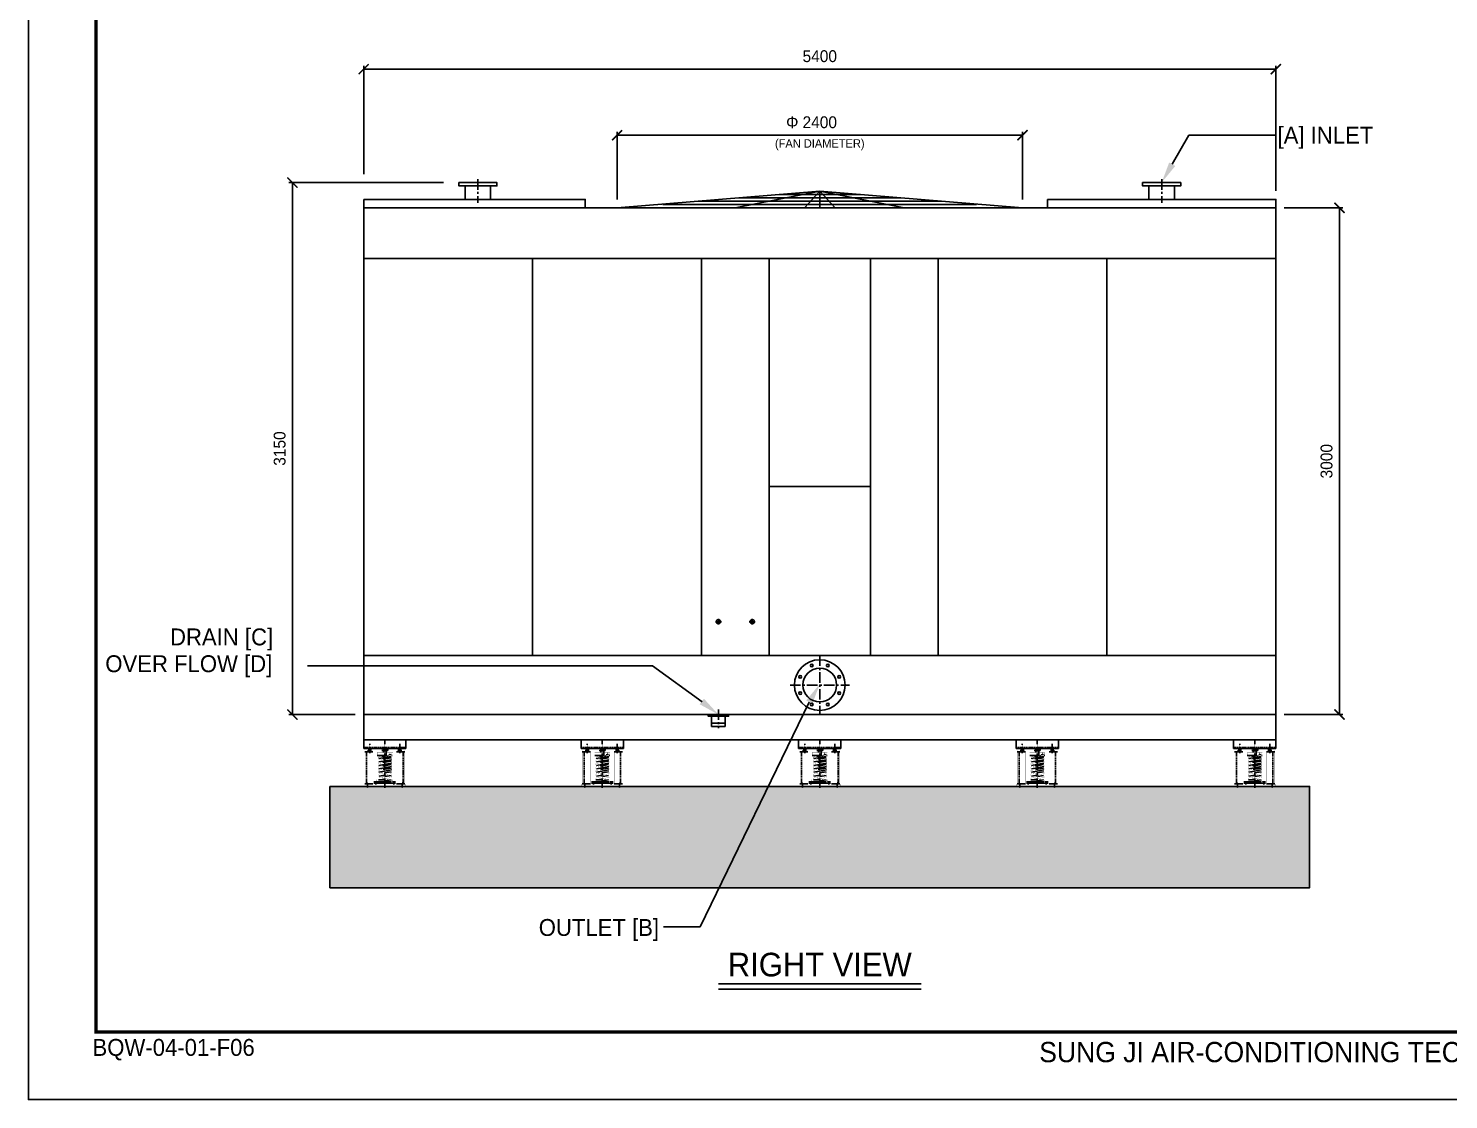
# Model space of a CAD drawing. Header units: millimetres. Extents: x 0 to 16815, y 0 to 11890.
# Drawn here: x 0 to 8407, y 0 to 6342 of the extents above; entities that cross this region are included whole.
import ezdxf
from ezdxf.enums import TextEntityAlignment as Align

# ---------------------------------------------------------------- set-up
doc = ezdxf.new("R2010")
doc.units = ezdxf.units.MM
doc.linetypes.add('CENTER', pattern=[2, 1.25, -0.25, 0.25, -0.25])
doc.linetypes.add('HIDDEN', pattern=[9.525, 6.35, -3.175])
doc.layers.get('DEFPOINTS').update_dxf_attribs({"color": 143})
for name, color, linetype in [('CENTER', 1, 'CENTER'), ('냉각탑_dim', 1, 'Continuous'), ('냉각탑_form', 1, 'Continuous'), ('냉각탑_text', 3, 'Continuous')]:
    doc.layers.add(name, color=color, linetype=linetype)
doc.styles.add('HY울릉도L', font='')
doc.styles.add('돋움', font='')
doc.styles.get('HY울릉도L').set_extended_font_data('HY울릉도L')
doc.styles.get('돋움').set_extended_font_data('Dotum')
doc.dimstyles.new('성지DIM', dxfattribs={"dimtxt": 3.5, "dimasz": 3, "dimexe": 1, "dimexo": 2.5, "dimgap": 2, "dimtad": 1, "dimdec": 0, "dimzin": 3, "dimdsep": 46, "dimtxsty": 'HY울릉도L', "dimblk": 'ARCHTICK', "dimcen": -2, "dimclrd": 256, "dimclre": 256, "dimclrt": 7, "dimadec": 0, "dimazin": 0, "dimtfac": 1, "dimtdec": 0, "dimtofl": 0, "dimtmove": 0, "dimatfit": 3, "dimfxl": 0, "dimtolj": 1, "dimtzin": 0, "dimlwe": -1, "dimarcsym": 0})

# ---------------------------------------------------------------- blocks, each defined once
blk = doc.blocks.new('냉각탑form')
at = {"layer": 'DEFPOINTS'}
blk.add_lwpolyline([(0, 297.07), (420.1, 297.07), (420.1, 0), (0, 0)], close=True, dxfattribs=at)
at = {"layer": '냉각탑_form', "const_width": 0.5}
blk.add_lwpolyline([(10, 287.07), (10, 10), (410.1, 10), (410.1, 287.07)], close=True, dxfattribs=at)
at = {"layer": '냉각탑_form', "style": '돋움'}
for s, height, p in [('BQW-04-01-F06', 2.5006, (9.48, 6.47)), ('SUNG JI AIR-CONDITIONING TECHNOLOGY CO. LTD', 3.0007, (149.5, 5.53))]:
    blk.add_text(s, height=height, dxfattribs=at).set_placement(p)
blk = doc.blocks.new('A$C036B6841')
at = {"color": 3}
for p, q in [((0, 0), (650, 53.1)), ((650, 53.1), (379, 0)), ((650, 53.1), (601.1, 0)), ((650, 53.1), (1300, 0)), ((650, 53.1), (698.9, 0)), ((650, 53.1), (921, 0)), ((1153, 10.6), (147, 10.6)), ((1040, 21.2), (260, 21.2)), ((910, 31.8), (390, 31.8)), ((780, 42.4), (520, 42.4))]:
    blk.add_line(p, q, dxfattribs=at)
at = {"layer": 'DEFPOINTS'}
blk.add_line((650, 53.1), (650, 0), dxfattribs=at)
blk = doc.blocks.new('_ArchTick')
at = {"color": 0, "linetype": 'ByBlock', "const_width": 0.15}
blk.add_lwpolyline([(-0.5, -0.5), (0.5, 0.5)], dxfattribs=at)
blk = doc.blocks.new('*D13')
at = {"layer": 'DEFPOINTS', "color": 0, "transparency": 16777216}
for p in [(5884.8, 5709.4), (3484.8, 5279.5), (5884.8, 5279.5)]:
    blk.add_point(p, dxfattribs=at)
at = {"layer": '냉각탑_dim', "transparency": 16777216}
for p, q in [((3484.8, 5329.5), (3484.8, 5729.4)), ((5884.8, 5329.5), (5884.8, 5729.4))]:
    blk.add_line(p, q, dxfattribs=at)
at = {"layer": '냉각탑_dim', "lineweight": -2, "transparency": 16777216}
blk.add_line((3484.8, 5709.4), (5884.8, 5709.4), dxfattribs=at)
at = {"layer": '냉각탑_dim', "lineweight": -2, "transparency": 16777216, "xscale": 60, "yscale": 60, "zscale": 60, "rotation": 180}
blk.add_blockref('_ArchTick', (3484.8, 5709.4), dxfattribs=at)
at = {"layer": '냉각탑_dim', "lineweight": -2, "transparency": 16777216, "xscale": 60, "yscale": 60, "zscale": 60}
blk.add_blockref('_ArchTick', (5884.8, 5709.4), dxfattribs=at)
at = {"layer": '냉각탑_dim', "color": 7, "transparency": 16777216, "insert": (4684.8, 5785.9), "char_height": 70, "attachment_point": 5, "style": 'HY울릉도L'}
blk.add_mtext('\\A1;2400', dxfattribs=at)
blk = doc.blocks.new('*D14')
at = {"layer": 'DEFPOINTS', "color": 0, "transparency": 16777216}
for p in [(7384.8, 6100.6), (1984.8, 5429.5), (7384.8, 5329.5)]:
    blk.add_point(p, dxfattribs=at)
at = {"layer": '냉각탑_dim', "transparency": 16777216}
for p, q in [((1984.8, 5479.5), (1984.8, 6120.6)), ((7384.8, 5379.5), (7384.8, 6120.6))]:
    blk.add_line(p, q, dxfattribs=at)
at = {"layer": '냉각탑_dim', "lineweight": -2, "transparency": 16777216}
blk.add_line((1984.8, 6100.6), (7384.8, 6100.6), dxfattribs=at)
at = {"layer": '냉각탑_dim', "lineweight": -2, "transparency": 16777216, "xscale": 60, "yscale": 60, "zscale": 60, "rotation": 180}
blk.add_blockref('_ArchTick', (1984.8, 6100.6), dxfattribs=at)
at = {"layer": '냉각탑_dim', "lineweight": -2, "transparency": 16777216, "xscale": 60, "yscale": 60, "zscale": 60}
blk.add_blockref('_ArchTick', (7384.8, 6100.6), dxfattribs=at)
at = {"layer": '냉각탑_dim', "color": 7, "transparency": 16777216, "insert": (4684.8, 6177.1), "char_height": 70, "attachment_point": 5, "style": 'HY울릉도L'}
blk.add_mtext('\\A1;5400', dxfattribs=at)
blk = doc.blocks.new('*D15')
at = {"layer": 'DEFPOINTS', "color": 0, "transparency": 16777216}
for p in [(2508.3, 5429.5), (1562.6, 2279.5), (1984.8, 2279.5)]:
    blk.add_point(p, dxfattribs=at)
at = {"layer": '냉각탑_dim', "transparency": 16777216}
for p, q in [((2458.3, 5429.5), (1542.6, 5429.5)), ((1934.8, 2279.5), (1542.6, 2279.5))]:
    blk.add_line(p, q, dxfattribs=at)
at = {"layer": '냉각탑_dim', "lineweight": -2, "transparency": 16777216}
blk.add_line((1562.6, 5429.5), (1562.6, 2279.5), dxfattribs=at)
at = {"layer": '냉각탑_dim', "lineweight": -2, "transparency": 16777216, "xscale": 60, "yscale": 60, "zscale": 60}
for p, rotation in [((1562.6, 5429.5), 90), ((1562.6, 2279.5), 270)]:
    blk.add_blockref('_ArchTick', p, dxfattribs=dict(at, rotation=rotation))
at = {"layer": '냉각탑_dim', "color": 7, "transparency": 16777216, "insert": (1487.6, 3854.5), "char_height": 70, "attachment_point": 5, "rotation": 90, "style": 'HY울릉도L'}
blk.add_mtext('\\A1;3150', dxfattribs=at)
blk = doc.blocks.new('*D16')
at = {"layer": 'DEFPOINTS', "color": 0, "transparency": 16777216}
for p in [(7384.8, 5279.5), (7384.8, 2279.5), (7761.7, 2279.5)]:
    blk.add_point(p, dxfattribs=at)
at = {"layer": '냉각탑_dim', "transparency": 16777216}
for p, q in [((7434.8, 5279.5), (7781.7, 5279.5)), ((7434.8, 2279.5), (7781.7, 2279.5))]:
    blk.add_line(p, q, dxfattribs=at)
at = {"layer": '냉각탑_dim', "lineweight": -2, "transparency": 16777216}
blk.add_line((7761.7, 5279.5), (7761.7, 2279.5), dxfattribs=at)
at = {"layer": '냉각탑_dim', "lineweight": -2, "transparency": 16777216, "xscale": 60, "yscale": 60, "zscale": 60}
for p, rotation in [((7761.7, 5279.5), 90), ((7761.7, 2279.5), 270)]:
    blk.add_blockref('_ArchTick', p, dxfattribs=dict(at, rotation=rotation))
at = {"layer": '냉각탑_dim', "color": 7, "transparency": 16777216, "insert": (7685.1, 3779.5), "char_height": 70, "attachment_point": 5, "rotation": 90, "style": 'HY울릉도L'}
blk.add_mtext('\\A1;3000', dxfattribs=at)
blk = doc.blocks.new('A$C2E82435F')
for p, q in [((0.5, 284.5), (0.5, 234.3)), ((0.5, 284.5), (250.5, 284.5)), ((250.5, 284.5), (250.5, 234.3)), ((0.5, 234.3), (250.5, 234.3)), ((6.5, 214.8), (55.5, 214.8)), ((45, 220.8), (23.9, 220.8)), ((30.5, 220.8), (30.5, 234.3)), ((30.5, 220.8), (30.5, 234.3)), ((31.2, 234.3), (31.2, 220.8)), ((42.7, 234.3), (42.7, 220.8)), ((43.5, 220.8), (43.5, 234.3)), ((80.9, 193.1), (125.5, 193.1)), ((163.8, 187.1), (90.2, 173.8)), ((108.5, 188), (107.1, 193.1)), ((125.5, 221.1), (107.9, 221.1)), ((108.5, 188), (125.5, 188)), ((112, 234.3), (138.9, 234.3)), ((116.4, 231.2), (116.4, 221.1)), ((117.1, 220), (116.4, 221.1)), ((116.5, 170.3), (163.1, 179.2)), ((117.1, 220), (125.5, 220)), ((117.1, 220), (117.1, 210.1)), ((117.1, 178.7), (117.1, 170.4)), ((125.5, 221.1), (143.1, 221.1)), ((125.5, 221.1), (143.1, 221.1)), ((133.9, 220), (125.5, 220)), ((133.9, 220), (134.5, 221.1)), ((133.9, 220), (133.9, 210.1)), ((133.9, 210.1), (133.9, 187.5)), ((134.5, 210.1), (134.5, 188)), ((134.6, 231.2), (134.6, 221.1)), ((134.6, 221.1), (134.6, 231.2)), ((143.1, 221.1), (143.1, 231.2)), ((143.1, 221.1), (143.1, 231.2)), ((148.9, 196.3), (161.9, 198.7)), ((154.4, 203.3), (156.3, 203.3)), ((167.2, 193.1), (170.1, 193.1)), ((244.5, 214.8), (195.5, 214.8)), ((206, 220.8), (227.1, 220.8)), ((207.5, 220.8), (207.5, 239.3)), ((207.5, 220.8), (207.5, 234.3)), ((208.2, 239.3), (208.2, 214.8)), ((208.2, 234.3), (208.2, 220.8)), ((219.7, 239.3), (219.7, 214.8)), ((219.7, 234.3), (219.7, 220.8)), ((220.5, 220.8), (220.5, 239.3)), ((220.5, 220.8), (220.5, 234.3)), ((220.5, 220.8), (220.5, 234.3)), ((164.4, 167.4), (90.9, 154.1)), ((164.4, 147.1), (90.9, 133.8)), ((164.4, 126.7), (90.9, 113.4)), ((164.4, 106.4), (90.9, 93.1)), ((115.9, 116.2), (124.9, 116.2)), ((116.5, 150), (163.1, 158.8)), ((116.5, 129.6), (163.1, 138.4)), ((116.5, 118.1), (116.5, 115.5)), ((116.5, 109.2), (163.1, 118.1)), ((117.1, 158.9), (117.1, 150.1)), ((117.1, 139), (117.1, 129.7)), ((133.9, 116.2), (124.9, 116.2)), ((125.5, 89.7), (163.1, 96.1)), ((133.3, 121.1), (133.3, 115.5)), ((6.5, 23.5), (55.5, 23.5)), ((61.5, 35.6), (78.2, 35.6)), ((125.5, 29.1), (61.5, 29.1)), ((61.5, 29.1), (125.5, 29.1)), ((61.5, 29.1), (189.6, 29.1)), ((74.4, 29.1), (61.5, 29.1)), ((78.2, 37.4), (78.2, 35.6)), ((163.6, 35.6), (78.2, 35.6)), ((88.1, 48.6), (125.5, 48.6)), ((125.5, 76.1), (91.2, 70.2)), ((127.7, 54.3), (102, 48.5)), ((127.7, 54.3), (102.6, 48.6)), ((163.1, 48.5), (125.5, 42.9)), ((125.5, 44), (129.9, 43.7)), ((128.1, 67.4), (163.1, 73.4)), ((172.8, 37.4), (172.8, 35.6)), ((189.5, 35.6), (172.8, 35.6)), ((176.6, 29.1), (189.5, 29.1)), ((244.5, 23.5), (195.5, 23.5))]:
    blk.add_line(p, q)
at = {"linetype": 'CENTER'}
for p, q in [((214, 219.8), (214, 261.5)), ((214, 224.9), (214, 249.8)), ((72.6, 21.2), (72.6, 38.9)), ((178.4, 21.2), (178.4, 38.9))]:
    blk.add_line(p, q, dxfattribs=at)
at = {"linetype": 'HIDDEN'}
for p, q in [((0.5, 239.3), (250.5, 239.3)), ((17.5, 214.8), (17.5, 23.5)), ((233.5, 214.8), (233.5, 23.5)), ((78.2, 35.6), (61.5, 35.6)), ((172.8, 35.6), (189.5, 35.6))]:
    blk.add_line(p, q, dxfattribs=at)
at = {"color": 0}
for p, q in [((133.9, 209.1), (134.8, 210.1)), ((141.6, 188), (145.8, 192.3))]:
    blk.add_line(p, q, dxfattribs=at)
for points, const_width in [([(30.5, 220.8), (6.5, 220.8), (6.5, 23.5), (0.5, 23.5), (0.5, 9.5), (250.5, 9.5), (250.5, 23.5), (244.5, 23.5), (244.5, 220.8), (220.5, 220.8)], 1), ([(6.5, 220.8), (30.5, 220.8)], 1), ([(43.5, 220.8), (52.4, 220.8), (52.4, 214.8)], 1), ([(45, 220.8), (52.4, 220.8)], 1), ([(52.4, 220.8), (52.4, 214.8)], 1), ([(195.5, 214.8), (195.5, 23.5), (55.5, 23.5), (55.5, 214.8)], 1), ([(125.5, 210.1), (80.1, 210.1), (80.9, 193.1), (107.1, 193.1)], 0.68), ([(90.2, 185.3), (108.4, 188.6)], 0.898), ([(90.2, 173.8), (115.9, 172.7)], 0.898), ([(90.9, 165.6), (116.5, 170.3)], 0.898), ([(116.5, 178.5), (116.5, 170.3)], 0.562), ([(167.2, 201.6), (167.2, 193.1), (170, 193.1), (170.9, 210.1), (125.5, 210.1)], 0.68), ([(142.5, 188), (133.9, 188)], 0.898), ([(133.9, 188), (133.9, 173.6)], 0.73), ([(163.1, 179.2), (134.6, 180.9)], 0.898), ([(142.5, 188), (154.4, 203.3), (165.5, 203.3)], 0.68), ([(161.9, 198.7), (151.4, 199.4)], 0.898), ([(206, 220.8), (198.5, 220.8)], 1), ([(198.5, 220.8), (198.5, 214.8)], 1), ([(207.5, 220.8), (198.5, 220.8), (198.5, 214.8)], 1), ([(244.5, 220.8), (220.5, 220.8)], 1), ([(90.9, 154.1), (116.5, 153)], 0.898), ([(90.9, 145.3), (116.5, 150)], 0.898), ([(90.9, 133.8), (116.5, 132.7)], 0.898), ([(90.9, 124.9), (116.5, 129.6)], 0.898), ([(90.9, 113.4), (128.6, 111.8)], 0.898), ([(90.9, 104.6), (128.6, 111.4)], 0.898), ([(90.9, 93.1), (126.1, 89.8)], 0.898), ([(90.9, 83.4), (125.5, 89.7)], 0.898), ([(115.9, 116.2), (116.5, 115.5)], 0.73), ([(115.9, 117.9), (115.9, 116.2)], 0.562), ([(116.5, 158.8), (116.5, 150)], 0.562), ([(116.5, 138.9), (116.5, 129.6)], 0.562), ([(116.5, 115.5), (124.9, 115.5)], 0.562), ([(133.3, 115.5), (124.9, 115.5)], 0.562), ([(163.1, 96.1), (125.5, 99.6)], 0.898), ([(133.9, 116.2), (133.3, 115.5)], 0.562), ([(163.1, 158.8), (133.9, 160.6)], 0.898), ([(163.1, 138.4), (133.9, 140.2)], 0.898), ([(163.1, 118.1), (133.9, 119.9)], 0.898), ([(133.9, 161.9), (133.9, 153.3)], 0.73), ([(133.9, 141.6), (133.9, 132.9)], 0.73), ([(133.9, 121.2), (133.9, 116.2)], 0.73), ([(88.1, 48.6), (78.2, 48.6), (78.2, 37.4), (61.5, 37.4), (61.5, 29.1)], 0.898), ([(61.5, 29.1), (61.5, 23.5)], 0.898), ([(90.9, 69.8), (128.1, 67.4)], 0.898), ([(128.1, 67.4), (90.9, 59.4)], 0.898), ([(125.5, 76.1), (163.1, 73.4)], 0.898), ([(163.1, 48.5), (127.7, 54.3)], 0.898), ([(163.1, 49.5), (127.7, 54.3)], 0.898), ([(163, 48.6), (172.8, 48.6), (172.8, 37.4), (189.5, 37.4), (189.5, 29.1)], 0.898), ([(189.5, 29.1), (189.5, 23.5)], 0.898)]:
    blk.add_lwpolyline(points, dxfattribs=dict(const_width=const_width))
for points, const_width in [([(90.2, 185.3, 0.725116), (90.2, 173.8, 0.725116)], 0.898), ([(133.3, 181.6), (161.9, 186.4, 0.664207), (161.9, 198.7, 0.63815)], 0.898), ([(133.3, 181.6), (161.9, 186.4, 0.562661), (163.6, 197.7, 0.562661)], 0.898), ([(134.6, 162), (163.1, 166.8, 0.664207), (163.1, 179.2, 0.63815)], 0.898), ([(167.2, 201.6, 0.414214), (165.5, 203.3, 0.414214)], 0.68), ([(90.9, 165.6, 0.725116), (90.9, 154.1, 0.725116)], 0.898), ([(90.9, 145.3, 0.725116), (90.9, 133.8, 0.725116)], 0.898), ([(90.9, 124.9, 0.725116), (90.9, 113.4, 0.725116)], 0.898), ([(90.9, 104.6, 0.725116), (90.9, 93.1, 0.725116)], 0.898), ([(125.5, 76.1), (163.1, 84.6, 0.712533), (163.1, 96.1, 0.643566)], 0.898), ([(125.5, 99.5), (163.1, 105.7, 0.664207), (163.1, 118.1, 0.63815)], 0.898), ([(133.3, 121.1), (163.1, 126.1, 0.664207), (163.1, 138.4)], 0.898), ([(134.6, 141.7), (163.1, 146.4, 0.664207), (163.1, 158.8, 0.63815)], 0.898), ([(90.9, 83.4, 0.611938), (90.9, 69.8, 0.611938)], 0.898), ([(90.9, 59.4, 0.495188), (88.4, 48.2, 0.495188)], 0.898), ([(163.1, 73.4, -0.712533), (163.1, 61.8), (127.7, 54.3)], 0.898), ([(163.6, 35.6, 0.602155), (163.1, 48.5, 0.60596)], 0.898)]:
    blk.add_lwpolyline(points, format="xyb", dxfattribs=dict(const_width=const_width))
for points in [[(112, 234.3, 0.898, 0.898, 0.322657), (107.9, 231.2, 0.898, 0.898, 0), (107.9, 221.1, 0.898, 0.898, 0), (116.4, 221.1, 0.562, 0.562, 0), (116.4, 210.1, 0.562, 0.562, 0)], [(134.5, 210.1, 0.562, 0.562, 0), (134.5, 221.1, 0.898, 0.898, 0), (143.1, 221.1, 0.898, 0.898, 0), (143.1, 231.2, 0.898, 0.898, 0.322657), (138.9, 234.3, 0.898, 0.898, -0.322657)]]:
    blk.add_lwpolyline(points, format="xyseb")
for centre, radius, start, end in [((112.1, 229.8), 4.44, 17.21844, 162.78156), ((125.6, 219.1), 15.2, 90.48284, 127.3884), ((125.4, 219.1), 15.2, 52.6116, 89.51716), ((138.8, 229.8), 4.44, 17.21844, 162.78156)]:
    blk.add_arc(centre, radius, start, end)
at = {"layer": 'CENTER'}
for p, q in [((37, 206.6), (37, 261.5)), ((125.5, 282.3), (125.5, 0.1)), ((214, 206.6), (214, 261.5)), ((23, 0), (23, 35.2)), ((228, 0), (228, 35.2))]:
    blk.add_line(p, q, dxfattribs=at)

msp = doc.modelspace()

# ---------------------------------------------------------------- hatches: boundary and pattern name
h = msp.add_hatch()
h.set_pattern_fill('AR-CONC', color=8, scale=1.28, angle=90)
h.set_pattern_definition([(140, (-18710.58, 3161.91), (20.402, 233.1964), [24.384, -268.224]), (85, (-18710.58, 3161.91), (-244.5528, -45.1116), [19.5072, -214.58]), (190.4514, (-18708.88, 3181.35), (-224.1507, 188.0848), [20.7232, -227.9555]), (136.1842, (-18775.6, 3161.9), (53.8142, 346.9812), [36.576, -402.336]), (186.6356, (-18771.12, 3190.83), (-316.7054, 303.8773), [31.085, -341.9336]), (81.1842, (-18775.6, 3161.9), (-316.7054, 303.8773), [29.2608, -321.8685]), (111, (-18759.35, 3194.43), (130.8995, 194.0664), [24.384, -268.224]), (56, (-18759.35, 3194.43), (-235.7606, 79.1066), [19.5072, -214.5792]), (161.4514, (-18748.44, 3210.6), (-104.8611, 273.173), [20.7232, -227.9551]), (127.5, (-18710.58, 3161.91), (-108.23045, 3.9534), [0, -211.97824, 0, -217.8304, 0, -215.392]), (97.5, (-18710.58, 3161.91), (-128.23114, 85.52917), [0, -124.19584, 0, -207.10144, 0, -82.0928]), (57.5, (-18710.58, 3089.41), (7.3328, 173.55596), [0, -81.28, 0, -253.5936, 0, -336.4992]), (47.5, (-18710.58, 3056.9), (-32.5459, 189.60535), [0, -105.664, 0, -168.4122, 0, -238.9632])])
h.paths.add_polyline_path([(1784.8, 1854.5), (1784.8, 1254.5), (7584.8, 1254.5), (7584.8, 1854.5)])

# ---------------------------------------------------------------- linework, layer by layer
at = {"color": 3}
for p, q in [((2585.8, 5409.5), (2585.8, 5329.5)), ((2735.8, 5409.5), (2735.8, 5329.5)), ((6633.8, 5409.5), (6633.8, 5329.5)), ((6783.8, 5409.5), (6783.8, 5329.5)), ((1984.8, 4979.5), (7384.8, 4979.5)), ((2984.8, 4979.5), (2984.8, 2629.5)), ((3984.8, 4979.5), (3984.8, 2629.5)), ((4384.8, 4979.5), (4384.8, 2629.5)), ((4984.8, 4979.5), (4984.8, 2629.5)), ((5384.8, 4979.5), (5384.8, 2629.5)), ((6384.8, 4979.5), (6384.8, 2629.5)), ((4384.8, 3629.5), (4984.8, 3629.5)), ((1984.8, 2629.5), (7384.8, 2629.5)), ((4044.8, 2269.5), (4044.8, 2209.5)), ((4124.8, 2269.5), (4044.8, 2269.5)), ((4044.8, 2229.5), (4124.8, 2229.5)), ((4044.8, 2209.5), (4124.8, 2209.5)), ((4124.8, 2209.5), (4124.8, 2269.5))]:
    msp.add_line(p, q, dxfattribs=at)
at = {"color": 1}
for p, q in [((4084.8, 684.5), (5284.8, 684.5)), ((4084.8, 654.5), (5284.8, 654.5))]:
    msp.add_line(p, q, dxfattribs=at)
at = {"color": 3}
for points in [[(2548.3, 5429.5), (2548.3, 5409.5), (2773.3, 5409.5), (2773.3, 5429.5)], [(6596.3, 5429.5), (6596.3, 5409.5), (6821.3, 5409.5), (6821.3, 5429.5)], [(1984.8, 5329.5), (1984.8, 5279.5), (3296.8, 5279.5), (3296.8, 5329.5)], [(6032.8, 5329.5), (6032.8, 5279.5), (7384.8, 5279.5), (7384.8, 5329.5)], [(1984.8, 5279.5), (1984.8, 2279.5), (7384.8, 2279.5), (7384.8, 5279.5)], [(4024.8, 2279.5), (4024.8, 2269.5), (4144.8, 2269.5), (4144.8, 2279.5)]]:
    msp.add_lwpolyline(points, close=True, dxfattribs=at)
at = {"color": 4}
msp.add_lwpolyline([(1984.8, 2129.5), (7384.8, 2129.5), (7384.8, 2279.5), (1984.8, 2279.5)], close=True, dxfattribs=at)
at = {"color": 8}
msp.add_lwpolyline([(1784.8, 1854.5), (1784.8, 1254.5), (7584.8, 1254.5), (7584.8, 1854.5)], close=True, dxfattribs=at)
at = {"color": 3}
for centre, radius in [((4084.8, 2829.5), 12.5), ((4284.8, 2829.5), 12.5), ((4684.8, 2454.5), 150), ((4684.8, 2454.5), 100), ((4637, 2570), 8), ((4732.6, 2570), 8), ((4569.3, 2502.3), 8), ((4800.3, 2502.3), 8), ((4569.3, 2406.6), 8), ((4800.3, 2406.6), 8), ((4637, 2339), 8), ((4732.6, 2339), 8)]:
    msp.add_circle(centre, radius, dxfattribs=at)
at = {"layer": 'CENTER', "linetype": 'CENTER', "ltscale": 50}
for p, q in [((2660.8, 5449.5), (2660.8, 5309.5)), ((6708.8, 5449.5), (6708.8, 5309.5)), ((4067.3, 2829.5), (4102.3, 2829.5)), ((4084.8, 2847), (4084.8, 2812)), ((4267.3, 2829.5), (4302.3, 2829.5)), ((4284.8, 2847), (4284.8, 2812)), ((4684.8, 2630.5), (4684.8, 2278.5)), ((4508.8, 2454.5), (4860.8, 2454.5)), ((4084.8, 2310.3), (4084.8, 2198.7))]:
    msp.add_line(p, q, dxfattribs=at)
at = {"layer": '냉각탑_dim', "linetype": 'ByBlock', "lineweight": -2}
for p, q in [((6771.3, 5537.7), (6870.4, 5709.4)), ((6870.4, 5709.4), (7384.8, 5709.4)), ((3694.4, 2568), (1652.4, 2568)), ((4622.9, 2353.2), (3976.9, 1022.9)), ((3976.9, 1022.9), (3759, 1023.1))]:
    msp.add_line(p, q, dxfattribs=at)
msp.add_lwpolyline([(3988.5, 2354), (3694.4, 2568)], dxfattribs=at)
at = {"layer": '냉각탑_dim'}
for points in [[(6789.3, 5527.3), (6708.8, 5429.5), (6753.3, 5548.1)], [(4604.8, 2363.6), (4685.4, 2461.4), (4640.9, 2342.8)], [(3973.7, 2340.4), (4084.8, 2279.5), (3999.4, 2373.2)]]:
    msp.add_solid(points, dxfattribs=at)

# ---------------------------------------------------------------- block references
at = {"xscale": 1.846153846153846, "yscale": 1.846153846153846, "zscale": 1.846153846153846}
msp.add_blockref('A$C036B6841', (3484.8, 5279.5), dxfattribs=at)
for p in [(1984.3, 1845), (3271.8, 1845), (4559.3, 1845), (5846.8, 1845), (7134.3, 1845)]:
    msp.add_blockref('A$C2E82435F', p)
at = {"layer": '냉각탑_form', "xscale": 40.02539682539683, "yscale": 40.02539682539683, "zscale": 40.02539682539683}
msp.add_blockref('냉각탑form', (0, 0), dxfattribs=at)

# ---------------------------------------------------------------- texts
at = {"layer": '냉각탑_text', "style": '돋움'}
for s, height, p in [('Φ', 70, (4522, 5786)), ('(FAN DIAMETER)', 50, (4684.8, 5661)), ('RIGHT VIEW', 140, (4684.8, 799.3))]:
    msp.add_text(s, height=height, dxfattribs=at).set_placement(p, align=Align.MIDDLE_CENTER)
for s, p in [('[A] INLET', (7394.8, 5709.4)), ('DRAIN [C]', (838.4, 2739.3)), ('OVER FLOW [D]', (455.3, 2580.6))]:
    msp.add_text(s, height=100, dxfattribs=at).set_placement(p, align=Align.MIDDLE_LEFT)
msp.add_text('OUTLET [B]', height=100, dxfattribs=at).set_placement((3733.5, 1019.1), align=Align.MIDDLE_RIGHT)

# ---------------------------------------------------------------- dimensions: what is measured, and where the dimension line sits
at = {"layer": '냉각탑_dim'}
for base, p1, p2, picture, middle in [((7384.8, 6100.6), (1984.8, 5429.5), (7384.8, 5329.5), '*D14', (4684.8, 6177.1)), ((5884.8, 5709.4), (3484.8, 5279.5), (5884.8, 5279.5), '*D13', (4684.8, 5785.9))]:
    dim = msp.add_linear_dim(base=base, p1=p1, p2=p2, dimstyle='성지DIM', override={"dimscale": 20, "dimtmove": 2}, dxfattribs=at)
    dim.commit()
    dim.dimension.update_dxf_attribs({"geometry": picture, "text_midpoint": middle})
for base, p1, p2, picture, middle in [((1562.6, 2279.5), (2508.3, 5429.5), (1984.8, 2279.5), '*D15', (1487.6, 3854.5)), ((7761.7, 2279.5), (7384.8, 5279.5), (7384.8, 2279.5), '*D16', (7685.1, 3779.5))]:
    dim = msp.add_linear_dim(base=base, p1=p1, p2=p2, angle=90, dimstyle='성지DIM', override={"dimscale": 20, "dimtmove": 2}, dxfattribs=at)
    dim.commit()
    dim.dimension.update_dxf_attribs({"geometry": picture, "text_midpoint": middle})

doc.saveas('drawing.dxf')
